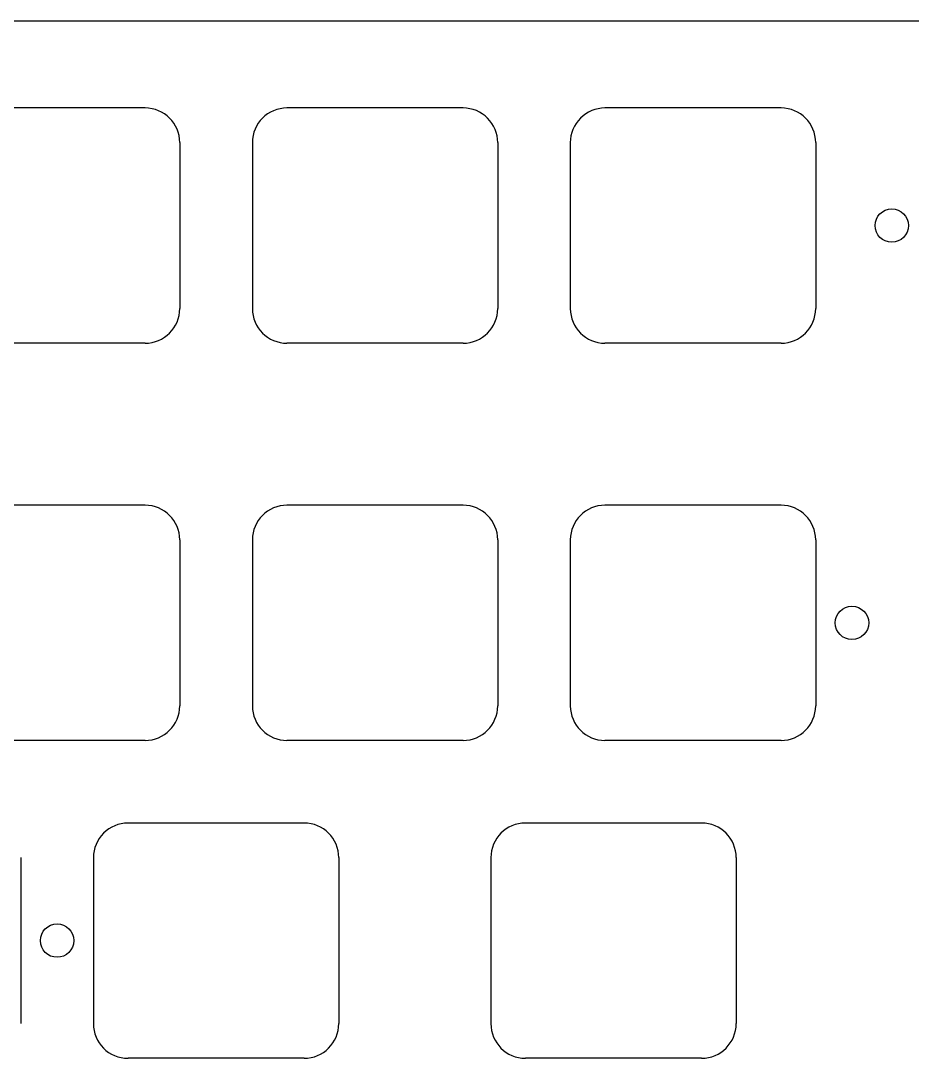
# Model space of a CAD drawing. Header units: millimetres. Extents: x -11 to 340, y -118 to 18.
# Drawn here: x 226.4 to 279.8, y -49.9 to 12.3 of the extents above; entities that cross this region are included whole.
import ezdxf

# ---------------------------------------------------------------- set-up
doc = ezdxf.new("R2010")
doc.units = ezdxf.units.MM
doc.header["$MEASUREMENT"] = 0
doc.layers.add('BLACK', color=7, linetype='CONTINUOUS')

msp = doc.modelspace()

# ---------------------------------------------------------------- linework, layer by layer
at = {"layer": 'BLACK', "linetype": 'Continuous'}
for p, q in [((172.55, 12.28), (300.3125, 12.28)), ((233.875, 7.05), (223.324999, 7.05)), ((252.925, 7.05), (242.374999, 7.05)), ((261.425001, 7.049998), (261.425001, 7.05)), ((271.975, 7.05), (261.425001, 7.05)), ((235.95, 4.975), (235.95, -4.975)), ((240.3, 4.975), (240.3, -4.975001)), ((255, 4.975), (255, -4.975)), ((259.350001, 4.975), (259.350001, -4.975)), ((274.050001, 4.975), (274.050001, -4.975)), ((233.875, -7.05), (223.325, -7.05)), ((252.925, -7.05), (242.375, -7.05)), ((271.975001, -7.05), (261.425, -7.05)), ((271.975001, -7.050001), (271.975001, -7.05)), ((233.875, -16.762501), (223.325, -16.762501)), ((252.925, -16.7625), (242.374999, -16.7625)), ((271.975, -16.7625), (261.424999, -16.7625)), ((235.950001, -18.8375), (235.950001, -28.7875)), ((240.3, -18.8375), (240.3, -28.787501)), ((255, -18.8375), (255, -28.7875)), ((259.35, -18.8375), (259.35, -28.787501)), ((274.05, -18.8375), (274.05, -28.7875)), ((233.875, -30.862501), (223.325, -30.862501)), ((252.925, -30.8625), (242.375, -30.8625)), ((271.975, -30.8625), (261.425, -30.8625)), ((232.850001, -35.812502), (232.850001, -35.8125)), ((243.4, -35.8125), (232.850001, -35.8125)), ((267.2125, -35.8125), (256.662499, -35.8125)), ((226.425001, -37.8875), (226.425001, -47.8375)), ((230.775001, -37.8875), (230.775001, -47.8375)), ((245.475001, -37.8875), (245.475001, -47.8375)), ((254.5875, -37.8875), (254.5875, -47.837501)), ((269.2875, -37.8875), (269.2875, -47.8375)), ((243.400001, -49.9125), (232.85, -49.9125)), ((243.400001, -49.912501), (243.400001, -49.9125)), ((267.2125, -49.9125), (256.6625, -49.9125))]:
    msp.add_line(p, q, dxfattribs=at)
at = {"layer": 'BLACK'}
for centre in [(278.60625, 0), (276.224999, -23.8125), (228.6, -42.8625)]:
    msp.add_circle(centre, 1, dxfattribs=at)
for centre, radius, start, end in [((233.875, 4.975), 2.075, 0, 90), ((242.375004, 4.974996), 2.075004, 90.00013806, 179.99988955), ((252.925, 4.975005), 2.074995, 359.99986194, 90), ((261.425, 4.975), 2.074999, 89.99997239, 180), ((271.975, 4.975), 2.075, 0, 90), ((233.875, -4.975), 2.075, 270, 0), ((242.375002, -4.974998), 2.075002, 180.00008284, 269.99994478), ((252.925, -4.974995), 2.075, 270, 359.99986194), ((261.425, -4.975), 2.075, 180, 270), ((271.975, -4.975), 2.075001, 270.00002761, 0), ((233.875, -18.8375), 2.074999, 0, 90), ((242.375004, -18.837504), 2.075004, 90.00013806, 179.99988955), ((252.925, -18.8375), 2.075, 0, 90), ((261.425, -18.8375), 2.075, 90.00002761, 180), ((271.975, -18.8375), 2.075, 0, 90), ((233.875, -28.7875), 2.075001, 270, 0), ((242.375002, -28.787498), 2.075002, 180.00008284, 269.99994478), ((252.925, -28.7875), 2.075, 270, 0), ((261.425, -28.7875), 2.075, 180.00002761, 270), ((271.975, -28.7875), 2.075, 270, 0), ((232.85, -37.8875), 2.074999, 89.99997239, 180), ((243.4, -37.8875), 2.075, 0, 90), ((256.662504, -37.887504), 2.075004, 90.00013806, 179.99988955), ((267.2125, -37.8875), 2.075, 0, 90), ((232.85, -47.8375), 2.075, 180, 270), ((243.4, -47.8375), 2.075001, 270.00002761, 0), ((256.662502, -47.837498), 2.075002, 180.00008284, 269.99994478), ((267.2125, -47.8375), 2.075, 270, 0)]:
    msp.add_arc(centre, radius, start, end, dxfattribs=at)

doc.saveas('drawing.dxf')
